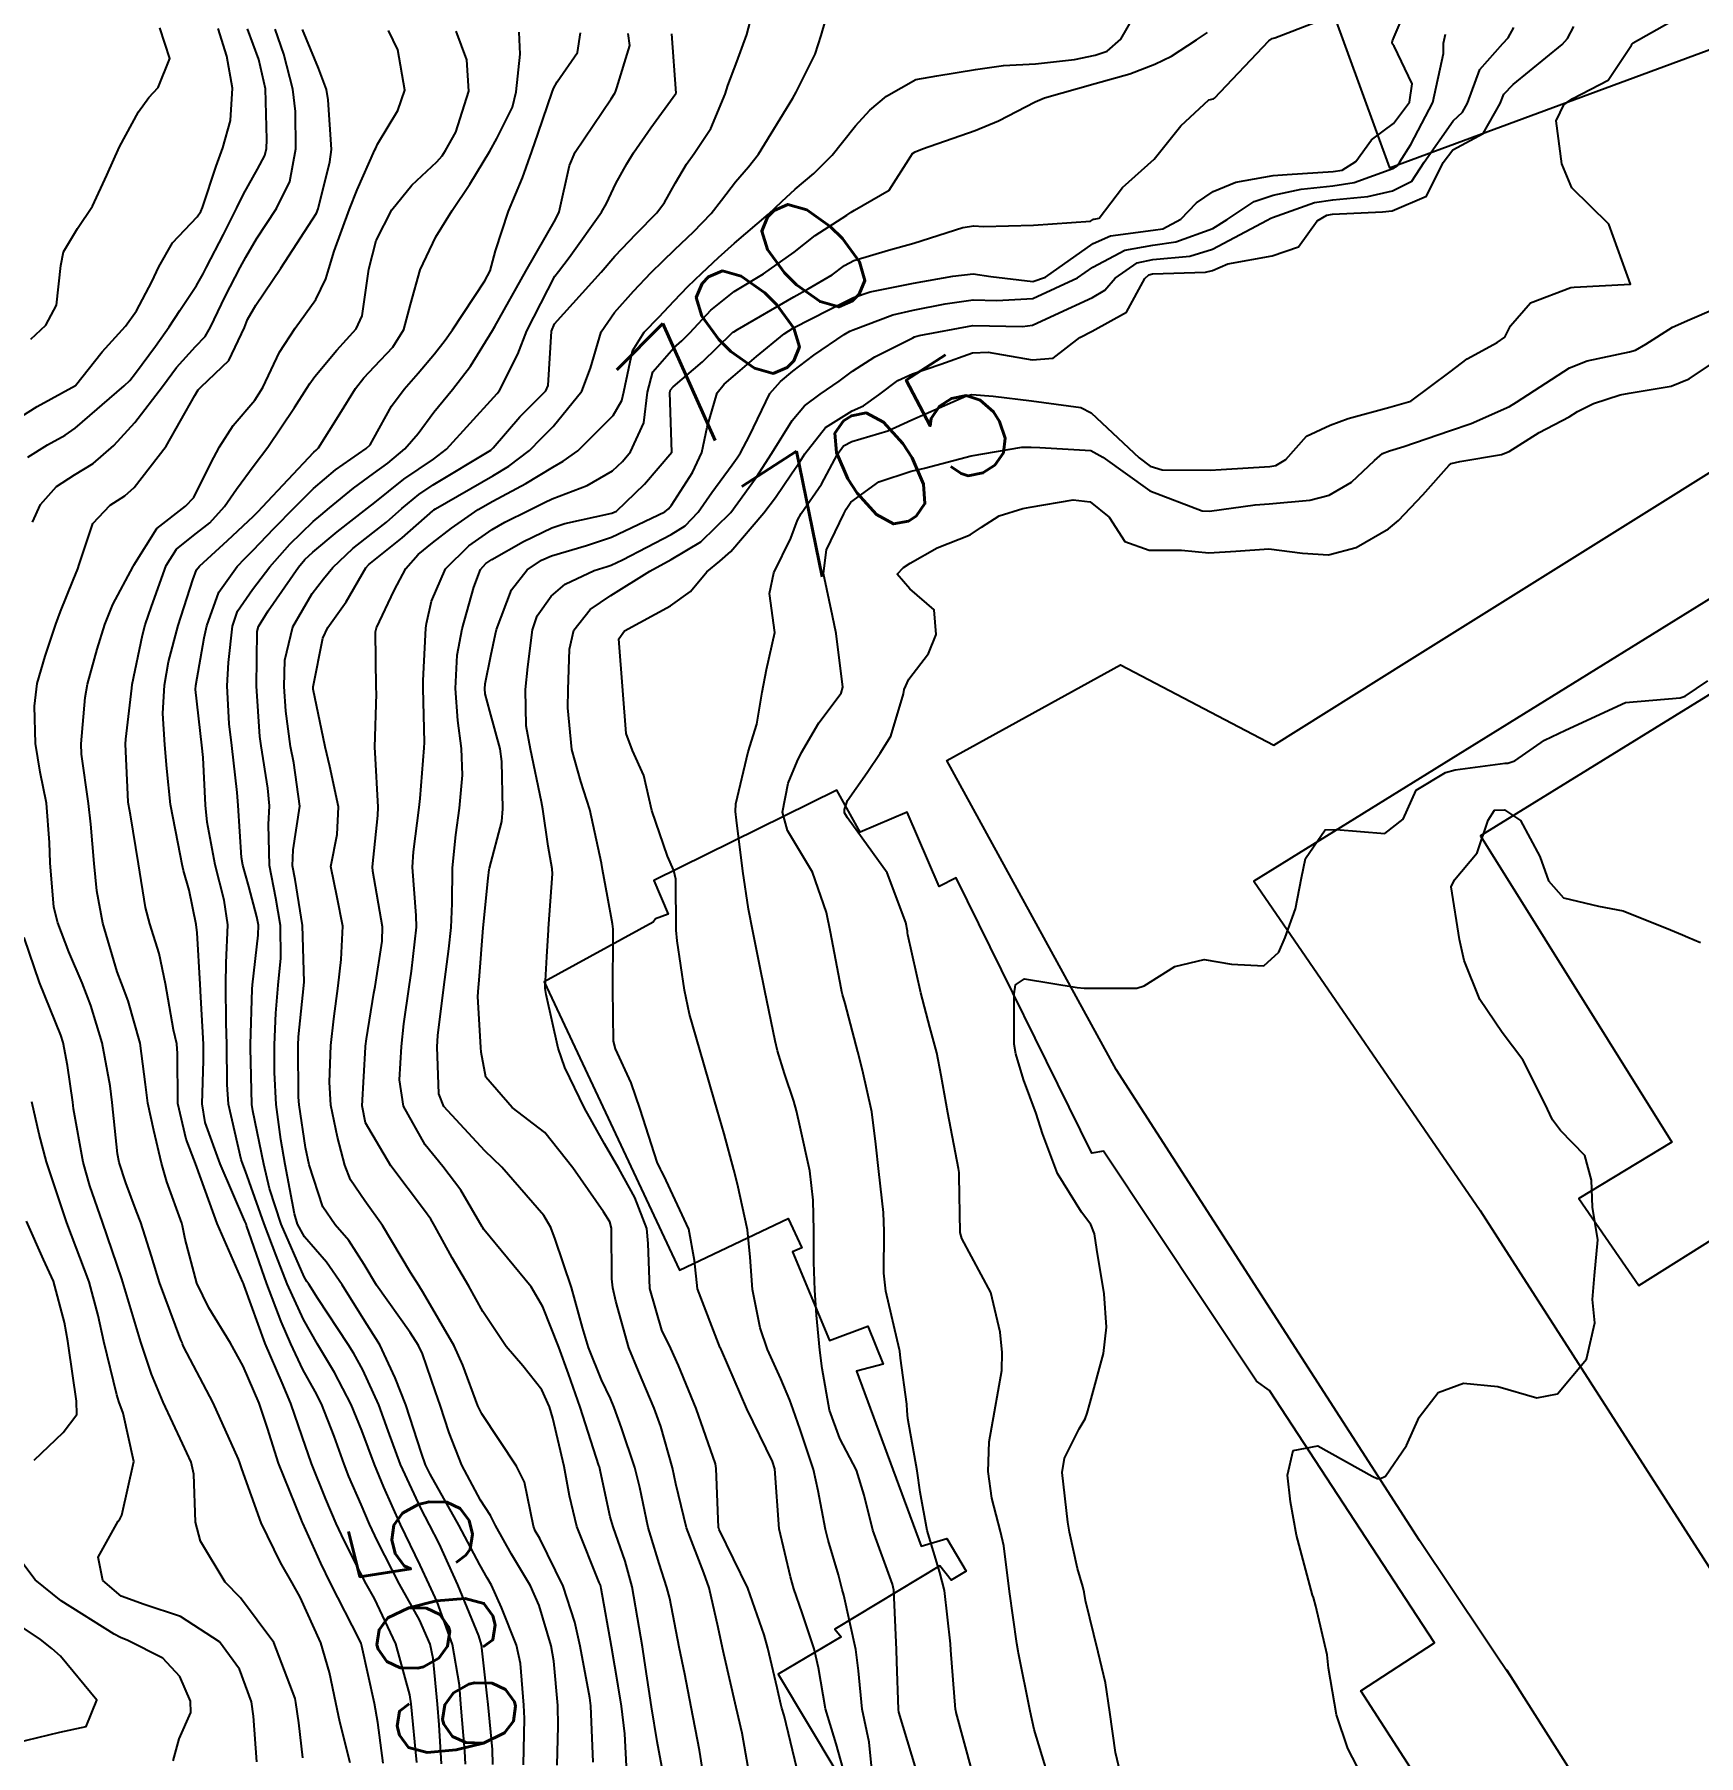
# Model space of a CAD drawing. Header units: metres. Extents: x 292545 to 299085, y 7450245 to 7463078.
# Drawn here: x 297174.5 to 297230.2, y 7453407.6 to 7453465.3 of the extents above; entities that cross this region are included whole.
import ezdxf
from ezdxf.enums import TextEntityAlignment as Align

# ---------------------------------------------------------------- set-up
doc = ezdxf.new("R2010")
doc.units = ezdxf.units.M
for name, color, linetype in [('Cotas', 45, 'Continuous'), ('Curvas de Nivel 1m', 11, 'Continuous'), ('Curvas de Nivel 5m', 15, 'Continuous'), ('Edificações', 30, 'Continuous'), ('Vias Primárias', 230, 'Continuous')]:
    doc.layers.add(name, color=color, linetype=linetype)
doc.styles.add('Style-STANDARD', font='STANDARD.shx')

msp = doc.modelspace()

# ---------------------------------------------------------------- linework, layer by layer
at = {"layer": 'Curvas de Nivel 1m', "flags": 128}
for points, elevation in [([(297191.961, 7453407.313), (297191.997, 7453408.629), (297191.982, 7453409.313), (297191.856, 7453410.796), (297191.762, 7453411.316), (297191.363, 7453412.661), (297191.072, 7453413.325), (297190.432, 7453414.383), (297189.901, 7453415.342), (297189.729, 7453415.678), (297189.401, 7453416.193), (297188.768, 7453417.356), (297188.348, 7453418.442), (297188.05, 7453419.364), (297187.896, 7453419.812), (297187.46, 7453421.086), (297187.328, 7453421.371), (297187.047, 7453421.796), (297185.917, 7453423.386), (297185.5, 7453424.074), (297184.991, 7453424.881), (297184.533, 7453425.405), (297184.12, 7453426.012), (297183.66, 7453427.418), (297183.541, 7453427.988), (297183.332, 7453429.422), (297183.311, 7453429.677), (297183.292, 7453431.423), (297183.308, 7453431.702), (297183.482, 7453433.421), (297183.492, 7453433.534), (297183.445, 7453435.422), (297183.19, 7453436.959), (297183.104, 7453437.418), (297183.125, 7453437.954), (297183.348, 7453439.415), (297183.147, 7453440.867), (297183.036, 7453441.42), (297182.887, 7453442.594), (297182.825, 7453443.423), (297182.849, 7453444.311), (297183.115, 7453445.42), (297183.764, 7453446.542), (297184.142, 7453447.033), (297184.45, 7453447.403), (297185.13, 7453448.049), (297185.791, 7453448.563), (297186.251, 7453448.93), (297186.765, 7453449.38), (297187.334, 7453449.848), (297187.811, 7453450.173), (297189.739, 7453451.341), (297189.824, 7453451.412), (297190.718, 7453452.447), (297191.585, 7453453.323), (297191.662, 7453453.505), (297191.777, 7453455.321), (297191.875, 7453455.559), (297193.436, 7453457.297), (297193.898, 7453457.825), (297194.607, 7453458.582), (297195.295, 7453459.276), (297195.561, 7453459.63), (297195.928, 7453460.285), (297196.295, 7453460.909), (297196.546, 7453461.264), (297197.107, 7453462.103), (297197.586, 7453463.254), (297197.677, 7453463.544), (297197.974, 7453464.333), (297198.312, 7453465.245), (297198.661, 7453466.582)], 697), ([(297193.172, 7453407.424), (297193.088, 7453409.302), (297193.06, 7453409.568), (297192.736, 7453411.306), (297192.555, 7453412.107), (297192.17, 7453413.312), (297191.389, 7453414.906), (297191.233, 7453415.164), (297191.172, 7453415.323), (297190.867, 7453416.788), (297190.606, 7453417.332), (297189.439, 7453419.075), (297189.313, 7453419.351), (297188.81, 7453420.703), (297188.513, 7453421.354), (297187.489, 7453423.122), (297187.331, 7453423.372), (297187.058, 7453423.813), (297186.114, 7453425.384), (297185.521, 7453426.203), (297185.044, 7453426.913), (297184.856, 7453427.4), (297184.609, 7453428.342), (297184.386, 7453429.408), (297184.339, 7453430.177), (297184.392, 7453431.408), (297184.489, 7453432.304), (297184.633, 7453433.405), (297184.735, 7453434.285), (297184.793, 7453435.403), (297184.598, 7453436.361), (297184.393, 7453437.403), (297184.595, 7453438.475), (297184.649, 7453439.4), (297184.356, 7453440.744), (297184.197, 7453441.405), (297183.8, 7453443.332), (297183.793, 7453443.409), (297184.115, 7453445.038), (297184.288, 7453445.405), (297184.901, 7453446.26), (297185.557, 7453447.392), (297185.657, 7453447.509), (297185.776, 7453447.602), (297186.771, 7453448.398), (297187.802, 7453449.304), (297187.837, 7453449.335), (297187.893, 7453449.369), (297189.814, 7453450.478), (297190.35, 7453450.8), (297191.033, 7453451.328), (297191.428, 7453451.723), (297191.831, 7453452.129), (297192.786, 7453453.306), (297193.079, 7453454.077), (297193.441, 7453455.296), (297193.879, 7453455.941), (297194.517, 7453456.653), (297195.113, 7453457.278), (297195.504, 7453457.667), (297195.901, 7453458.048), (297196.528, 7453458.643), (297197.118, 7453459.258), (297197.47, 7453459.704), (297197.929, 7453460.313), (297198.366, 7453460.815), (297198.702, 7453461.239), (297199.854, 7453463.114), (297199.912, 7453463.221), (297199.964, 7453463.315), (297200.604, 7453464.586), (297200.803, 7453465.212), (297201.068, 7453466.138)], 698), ([(297198.362, 7453407.239), (297198.161, 7453408.391), (297197.959, 7453409.244), (297197.54, 7453411.049), (297197.497, 7453411.248), (297197.353, 7453411.924), (297197.057, 7453413.253), (297196.876, 7453413.757), (297196.289, 7453415.261), (297195.932, 7453416.74), (297195.829, 7453417.266), (297195.434, 7453418.659), (297195.215, 7453419.273), (297194.682, 7453420.508), (297194.364, 7453421.286), (297193.928, 7453422.851), (297193.827, 7453423.295), (297193.799, 7453423.599), (297193.784, 7453425.296), (297193.728, 7453425.509), (297193.518, 7453425.839), (297192.494, 7453427.31), (297191.551, 7453428.501), (297190.458, 7453429.331), (297189.573, 7453430.345), (297189.42, 7453431.182), (297189.405, 7453431.343), (297189.307, 7453433.052), (297189.326, 7453433.344), (297189.352, 7453433.598), (297189.49, 7453435.342), (297189.65, 7453437.005), (297189.69, 7453437.302), (297189.701, 7453437.34), (297190.107, 7453438.905), (297190.141, 7453439.335), (297190.116, 7453440.918), (297190.052, 7453441.337), (297189.715, 7453442.597), (297189.555, 7453443.176), (297189.539, 7453443.343), (297189.552, 7453443.516), (297189.74, 7453444.448), (297189.897, 7453445.192), (297189.938, 7453445.338), (297190.436, 7453446.663), (297190.963, 7453447.328), (297191.445, 7453447.656), (297191.778, 7453447.801), (297192.943, 7453448.147), (297193.784, 7453448.429), (297195.571, 7453449.273), (297195.696, 7453449.369), (297195.796, 7453449.499), (297196.489, 7453450.587), (297196.809, 7453451.26), (297196.985, 7453452.105), (297197.323, 7453453.255), (297197.557, 7453453.543), (297197.851, 7453453.803), (297198.632, 7453454.468), (297199.558, 7453455.225), (297199.875, 7453455.427), (297201.061, 7453456.029), (297201.885, 7453456.442), (297202.444, 7453456.638), (297203.89, 7453456.926), (297205.206, 7453457.16), (297205.894, 7453457.239), (297206.478, 7453457.144), (297207.891, 7453456.985), (297208.31, 7453457.124), (297209.905, 7453458.259), (297210.489, 7453458.512), (297211.909, 7453458.697), (297212.238, 7453458.749), (297212.843, 7453459.071), (297213.37, 7453459.616), (297213.927, 7453459.999), (297214.68, 7453460.301), (297215.935, 7453460.525), (297216.395, 7453460.567), (297217.938, 7453460.663), (297218.237, 7453460.709), (297218.703, 7453461.002), (297219.224, 7453461.723), (297219.956, 7453462.269), (297220.499, 7453462.982), (297220.585, 7453463.596), (297219.982, 7453464.856), (297219.928, 7453464.926), (297219.912, 7453464.981), (297219.925, 7453465.039), (297219.986, 7453465.174), (297220.53, 7453466.45)], 702), ([(297194.281, 7453407.285), (297194.231, 7453408.364), (297194.115, 7453409.288), (297194.009, 7453409.969), (297193.778, 7453411.293), (297193.435, 7453413.236), (297193.424, 7453413.299), (297193.413, 7453413.339), (297193.374, 7453413.433), (297192.624, 7453415.308), (297192.378, 7453416.335), (297192.199, 7453417.312), (297191.821, 7453418.932), (297191.708, 7453419.317), (297191.449, 7453419.881), (297190.81, 7453420.683), (297190.252, 7453421.332), (297189.48, 7453422.506), (297189.005, 7453423.347), (297188.45, 7453424.303), (297187.873, 7453425.365), (297187.739, 7453425.59), (297187.518, 7453425.886), (297186.397, 7453427.381), (297185.554, 7453428.823), (297185.441, 7453429.392), (297185.543, 7453431.351), (297185.547, 7453431.391), (297185.585, 7453431.635), (297185.83, 7453433.158), (297185.868, 7453433.387), (297186.11, 7453434.901), (297186.116, 7453435.385), (297185.794, 7453437.246), (297185.783, 7453437.389), (297185.963, 7453439.103), (297185.97, 7453439.387), (297185.869, 7453441.221), (297185.863, 7453441.388), (297185.913, 7453443.196), (297185.91, 7453443.388), (297185.882, 7453445.257), (297185.917, 7453445.388), (297186.511, 7453446.637), (297186.895, 7453447.379), (297187.314, 7453447.84), (297187.786, 7453448.235), (297188.424, 7453448.73), (297189.318, 7453449.347), (297189.806, 7453449.625), (297190.915, 7453450.221), (297191.815, 7453450.772), (297192.163, 7453450.972), (297192.651, 7453451.308), (297193.835, 7453452.495), (297194.132, 7453452.995), (297194.192, 7453453.287), (297194.488, 7453454.66), (297194.871, 7453455.28), (297195.367, 7453455.786), (297195.884, 7453456.338), (297196.34, 7453456.814), (297196.803, 7453457.261), (297197.365, 7453457.789), (297197.903, 7453458.265), (297199.04, 7453459.233), (297199.483, 7453459.663), (297199.926, 7453460.075), (297200.552, 7453460.595), (297201.165, 7453461.208), (297201.511, 7453461.641), (297201.953, 7453462.197), (297202.434, 7453462.72), (297202.984, 7453463.19), (297203.969, 7453463.738), (297204.67, 7453463.87), (297205.972, 7453464.077), (297206.905, 7453464.209), (297207.974, 7453464.264), (297209.28, 7453464.415), (297209.978, 7453464.563), (297210.378, 7453464.697), (297210.832, 7453465.092), (297211.256, 7453465.825)], 699), ([(297196.823, 7453407.255), (297196.734, 7453407.823), (297196.453, 7453409.259), (297196.236, 7453410.359), (297196.052, 7453411.263), (297195.733, 7453412.901), (297195.638, 7453413.267), (297195.381, 7453414.072), (297195.097, 7453414.981), (297195.015, 7453415.276), (297194.736, 7453416.61), (297194.562, 7453417.283), (297194.116, 7453418.606), (297193.876, 7453419.294), (297193.747, 7453419.597), (297193.452, 7453420.211), (297193.013, 7453421.304), (297192.808, 7453421.971), (297192.447, 7453423.31), (297191.899, 7453424.926), (297191.749, 7453425.318), (297191.517, 7453425.713), (297190.113, 7453427.334), (297189.541, 7453427.884), (297188.173, 7453429.361), (297187.998, 7453429.794), (297187.951, 7453431.364), (297187.969, 7453431.747), (297188.166, 7453433.362), (297188.338, 7453434.644), (297188.411, 7453435.358), (297188.444, 7453436.161), (297188.456, 7453437.358), (297188.57, 7453438.456), (297188.7, 7453439.355), (297188.797, 7453440.457), (297188.764, 7453441.354), (297188.638, 7453442.282), (297188.562, 7453443.357), (297188.62, 7453444.477), (297188.782, 7453445.355), (297189.173, 7453446.754), (297189.399, 7453447.346), (297189.579, 7453447.54), (297189.778, 7453447.674), (297190.836, 7453448.281), (297191.787, 7453448.738), (297192.224, 7453448.88), (297193.792, 7453449.226), (297193.949, 7453449.298), (297194.891, 7453450.194), (297195.807, 7453451.27), (297195.74, 7453453.271), (297195.76, 7453453.355), (297195.846, 7453453.452), (297196.828, 7453454.291), (297197.816, 7453455.251), (297197.843, 7453455.281), (297197.873, 7453455.302), (297198.005, 7453455.379), (297199.885, 7453456.469), (297200.37, 7453456.733), (297201.17, 7453457.207), (297201.587, 7453457.512), (297201.898, 7453457.689), (297203.055, 7453458.035), (297203.904, 7453458.264), (297205.546, 7453458.792), (297205.91, 7453458.847), (297206.23, 7453458.827), (297207.91, 7453458.869), (297209.813, 7453459.002), (297209.913, 7453459.063), (297209.942, 7453459.07), (297210.108, 7453459.098), (297210.888, 7453460.131), (297211.943, 7453461.08), (297212.836, 7453462.19), (297213.775, 7453463.062), (297213.929, 7453463.095), (297213.963, 7453463.116), (297215.784, 7453465.033), (297215.9, 7453465.116), (297215.985, 7453465.136), (297217.344, 7453465.665)], 701), ([(297203.983, 7453407.173), (297203.404, 7453409.097), (297203.386, 7453409.179), (297203.339, 7453410.787), (297203.327, 7453411.18), (297203.228, 7453413.181), (297203.185, 7453413.372), (297202.53, 7453415.189), (297202.236, 7453416.36), (297201.981, 7453417.194), (297201.429, 7453418.253), (297201.076, 7453419.206), (297200.839, 7453420.592), (297200.756, 7453421.211), (297200.647, 7453422.385), (297200.591, 7453423.213), (297200.558, 7453424.153), (297200.556, 7453425.214), (297200.537, 7453426.229), (297200.422, 7453427.217), (297200.103, 7453428.673), (297199.978, 7453429.224), (297199.886, 7453429.546), (297199.575, 7453430.473), (297199.339, 7453431.232), (297199.256, 7453431.563), (297198.913, 7453433.237), (297198.734, 7453434.121), (297198.516, 7453435.237), (297198.371, 7453435.97), (297198.175, 7453437.242), (297197.97, 7453438.954), (297197.938, 7453439.246), (297197.94, 7453439.501), (297198.363, 7453441.24), (297198.643, 7453442.167), (297198.829, 7453443.233), (297198.974, 7453443.992), (297199.251, 7453445.228), (297199.071, 7453446.535), (297199.22, 7453447.228), (297199.785, 7453448.393), (297200.013, 7453448.995), (297200.136, 7453449.217), (297200.815, 7453450.203), (297201.347, 7453451.205), (297201.548, 7453451.481), (297201.827, 7453451.623), (297203.038, 7453451.981), (297203.835, 7453452.352), (297205.668, 7453453.153), (297205.802, 7453453.193), (297205.844, 7453453.198), (297206.559, 7453453.143), (297207.842, 7453452.99), (297209.494, 7453452.76), (297209.838, 7453452.582), (297211.448, 7453451.084), (297211.819, 7453450.804), (297212.216, 7453450.677), (297213.817, 7453450.663), (297214.189, 7453450.683), (297215.819, 7453450.791), (297216.025, 7453450.823), (297216.354, 7453451.025), (297217.045, 7453451.803), (297217.835, 7453452.177), (297218.446, 7453452.394), (297219.841, 7453452.77), (297220.544, 7453452.979), (297221.853, 7453453.959), (297222.42, 7453454.392), (297223.424, 7453454.944), (297223.69, 7453455.117), (297223.871, 7453455.497), (297224.541, 7453456.272), (297225.891, 7453456.784), (297226.008, 7453456.792), (297227.893, 7453456.89), (297227.165, 7453458.897), (297225.931, 7453460.112), (297225.598, 7453460.915), (297225.4, 7453462.361), (297225.671, 7453462.914), (297225.965, 7453463.112), (297227.148, 7453463.721), (297227.921, 7453464.891), (297227.942, 7453464.932), (297227.984, 7453464.965), (297229.206, 7453465.667)], 706), ([(297173.831, 7453452.342), (297174.561, 7453452.797), (297175.843, 7453453.497), (297176.73, 7453454.627), (297177.516, 7453455.485), (297177.878, 7453455.996), (297178.391, 7453456.972), (297178.633, 7453457.473), (297179.088, 7453458.281), (297179.91, 7453459.144), (297180.042, 7453459.328), (297180.097, 7453459.458), (297180.549, 7453460.838), (297180.778, 7453461.452), (297181.029, 7453462.373), (297181.094, 7453463.449), (297180.906, 7453464.523), (297180.616, 7453465.454)], 687), ([(297174.248, 7453451.097), (297174.908, 7453451.519), (297175.498, 7453451.842), (297175.829, 7453452.069), (297177.472, 7453453.486), (297177.66, 7453453.669), (297177.849, 7453453.914), (297178.514, 7453454.822), (297178.979, 7453455.469), (297179.337, 7453456.007), (297179.887, 7453456.846), (297180.115, 7453457.233), (297180.228, 7453457.457), (297180.799, 7453458.556), (297181.245, 7453459.447), (297181.464, 7453459.9), (297181.932, 7453460.737), (297182.177, 7453461.198), (297182.23, 7453461.436), (297182.242, 7453461.732), (297182.204, 7453463.436), (297181.978, 7453464.418), (297181.599, 7453465.444)], 688), ([(297174.341, 7453455.05), (297174.849, 7453455.52), (297175.207, 7453456.189), (297175.347, 7453457.515), (297175.436, 7453457.978), (297175.905, 7453458.751), (297176.408, 7453459.503), (297176.888, 7453460.536), (297177.319, 7453461.489), (297177.955, 7453462.665), (297178.294, 7453463.142), (297178.612, 7453463.474), (297179.001, 7453464.446), (297178.666, 7453465.473)], 686), ([(297174.398, 7453448.92), (297174.674, 7453449.521), (297175.203, 7453450.122), (297175.813, 7453450.51), (297176.431, 7453450.889), (297177.126, 7453451.497), (297177.831, 7453452.261), (297178.758, 7453453.471), (297179.219, 7453454.1), (297179.863, 7453454.801), (297180.181, 7453455.144), (297180.363, 7453455.455), (297180.856, 7453456.477), (297181.352, 7453457.445), (297181.539, 7453457.801), (297181.903, 7453458.407), (297182.565, 7453459.43), (297183.016, 7453460.334), (297183.222, 7453461.421), (297183.206, 7453462.672), (297183.116, 7453463.423), (297182.817, 7453464.59), (297182.52, 7453465.432)], 689), ([(297186.141, 7453407.382), (297185.956, 7453408.744), (297185.845, 7453409.385), (297185.429, 7453411.302), (297185.399, 7453411.389), (297185.345, 7453411.513), (297184.373, 7453413.405), (297184.048, 7453414.079), (297183.45, 7453415.419), (297183.433, 7453415.459), (297183.394, 7453415.548), (297182.633, 7453417.428), (297182.266, 7453418.596), (297181.993, 7453419.434), (297181.455, 7453420.677), (297181.032, 7453421.444), (297180.307, 7453422.625), (297179.908, 7453423.456), (297179.508, 7453424.928), (297179.426, 7453425.375), (297179.403, 7453425.462), (297178.9, 7453426.842), (297178.716, 7453427.472), (297178.465, 7453428.56), (297178.261, 7453429.48), (297178.188, 7453430.1), (297178.008, 7453431.484), (297177.604, 7453432.9), (297177.382, 7453433.492), (297177.241, 7453433.87), (297176.753, 7453435.499), (297176.561, 7453436.584), (297176.47, 7453437.502), (297176.354, 7453438.822), (297176.271, 7453439.504), (297176.045, 7453441.161), (297176.036, 7453441.507), (297176.164, 7453443.06), (297176.244, 7453443.505), (297176.567, 7453444.675), (297176.82, 7453445.499), (297177.087, 7453446.17), (297177.772, 7453447.441), (297177.796, 7453447.49), (297178.559, 7453448.711), (297179.518, 7453449.464), (297179.806, 7453449.755), (297180.37, 7453450.901), (297180.667, 7453451.452), (297181.121, 7453452.156), (297181.839, 7453453.014), (297182.109, 7453453.436), (297182.67, 7453454.619), (297183.199, 7453455.42), (297183.883, 7453456.381), (297184.225, 7453457.071), (297184.319, 7453457.406), (297184.497, 7453458.002), (297185.014, 7453459.399), (297185.265, 7453460.055), (297185.864, 7453461.391), (297185.89, 7453461.444), (297185.945, 7453461.581), (297186.629, 7453462.711), (297186.861, 7453463.381), (297186.636, 7453464.731), (297186.315, 7453465.387)], 691), ([(297187.266, 7453407.407), (297187.074, 7453409.372), (297187.029, 7453409.67), (297186.567, 7453411.378), (297185.851, 7453412.9), (297185.575, 7453413.388), (297185.377, 7453413.753), (297184.83, 7453414.841), (297184.572, 7453415.402), (297184.218, 7453416.224), (297183.741, 7453417.415), (297183.426, 7453418.32), (297183.052, 7453419.424), (297182.761, 7453420.115), (297182.19, 7453421.433), (297181.492, 7453423.369), (297181.465, 7453423.44), (297181.443, 7453423.491), (297180.587, 7453425.449), (297180.045, 7453426.937), (297179.857, 7453427.457), (297179.545, 7453428.278), (297179.265, 7453429.464), (297179.257, 7453431.142), (297179.235, 7453431.465), (297179.127, 7453431.93), (297178.85, 7453433.471), (297178.638, 7453434.49), (297178.327, 7453435.48), (297178.181, 7453436.025), (297177.945, 7453437.486), (297177.677, 7453439.125), (297177.615, 7453439.491), (297177.607, 7453439.568), (297177.519, 7453441.492), (297177.529, 7453441.667), (297177.722, 7453443.371), (297177.742, 7453443.49), (297178.087, 7453445.146), (297178.175, 7453445.484), (297178.385, 7453446.106), (297178.881, 7453447.473), (297179.225, 7453448.025), (297179.788, 7453448.476), (297180.342, 7453448.907), (297180.834, 7453449.45), (297181.226, 7453450.029), (297181.817, 7453450.839), (297182.278, 7453451.433), (297183.176, 7453452.76), (297183.585, 7453453.414), (297183.687, 7453453.57), (297183.849, 7453453.801), (297184.584, 7453454.681), (297185.236, 7453455.396), (297185.441, 7453455.83), (297185.655, 7453457.392), (297185.903, 7453458.349), (297186.432, 7453459.385), (297187.098, 7453460.206), (297187.937, 7453460.99), (297188.115, 7453461.192), (297188.227, 7453461.366), (297188.567, 7453461.978), (297189.01, 7453463.354), (297188.938, 7453464.396), (297188.586, 7453465.361)], 692), ([(297188.087, 7453407.362), (297188.012, 7453408.667), (297187.954, 7453409.364), (297187.81, 7453410.894), (297187.71, 7453411.366), (297187.355, 7453412.179), (297186.691, 7453413.377), (297185.953, 7453414.819), (297185.686, 7453415.387), (297185.399, 7453416.043), (297184.996, 7453416.984), (297184.832, 7453417.399), (297184.501, 7453418.33), (297184.072, 7453419.411), (297183.863, 7453419.83), (297183.454, 7453420.563), (297183.044, 7453421.424), (297182.73, 7453422.171), (297182.241, 7453423.433), (297181.566, 7453425.386), (297181.549, 7453425.44), (297181.514, 7453425.523), (297180.686, 7453427.448), (297180.182, 7453428.825), (297180.077, 7453429.455), (297180.128, 7453430.904), (297180.13, 7453431.455), (297180.041, 7453433.021), (297180.017, 7453433.456), (297179.91, 7453435.177), (297179.882, 7453435.458), (297179.644, 7453436.603), (297179.459, 7453437.271), (297179.417, 7453437.464), (297179.36, 7453437.761), (297179.024, 7453439.47), (297178.9, 7453440.677), (297178.836, 7453441.473), (297178.766, 7453442.526), (297178.818, 7453443.474), (297178.959, 7453444.247), (297179.279, 7453445.467), (297179.768, 7453446.99), (297179.897, 7453447.333), (297179.987, 7453447.458), (297180.926, 7453448.309), (297181.798, 7453449.127), (297181.955, 7453449.284), (297182.099, 7453449.436), (297183.822, 7453451.271), (297183.894, 7453451.338), (297183.97, 7453451.409), (297184.688, 7453452.548), (297185.217, 7453453.396), (297185.488, 7453453.754), (297185.854, 7453454.131), (297186.464, 7453454.784), (297186.832, 7453455.38), (297187.052, 7453456.207), (297187.381, 7453457.375), (297187.904, 7453458.475), (297188.447, 7453459.362), (297189.041, 7453460.239), (297189.712, 7453461.343), (297189.947, 7453461.771), (297190.471, 7453462.821), (297190.594, 7453463.334), (297190.724, 7453464.59), (297190.688, 7453465.333)], 693), ([(297188.897, 7453407.354), (297188.872, 7453407.789), (297188.744, 7453409.356), (297188.694, 7453409.992), (297188.456, 7453411.359), (297187.944, 7453412.784), (297187.683, 7453413.367), (297187.379, 7453414.015), (297186.723, 7453415.377), (297186.165, 7453416.623), (297185.846, 7453417.386), (297185.43, 7453418.517), (297185.067, 7453419.396), (297184.509, 7453420.46), (297183.945, 7453421.413), (297183.475, 7453422.233), (297182.924, 7453423.426), (297182.554, 7453424.377), (297182.157, 7453425.434), (297181.53, 7453427.197), (297181.442, 7453427.441), (297181.39, 7453427.587), (297180.965, 7453429.446), (297180.916, 7453430.1), (297180.903, 7453431.447), (297180.886, 7453432.155), (297180.874, 7453433.447), (297180.888, 7453434.18), (297180.935, 7453435.447), (297180.816, 7453436.273), (297180.516, 7453437.451), (297180.246, 7453438.882), (297180.193, 7453439.455), (297180.112, 7453441.043), (297180.073, 7453441.456), (297179.858, 7453443.322), (297179.866, 7453443.459), (297180.152, 7453445.051), (297180.238, 7453445.455), (297180.634, 7453446.581), (297181.248, 7453447.445), (297181.514, 7453447.706), (297181.781, 7453447.973), (297182.492, 7453448.73), (297183.177, 7453449.419), (297183.809, 7453450.049), (297184.542, 7453450.676), (297185.576, 7453451.392), (297185.701, 7453451.515), (297185.826, 7453451.738), (297186.417, 7453452.804), (297186.842, 7453453.38), (297187.311, 7453453.916), (297187.861, 7453454.558), (297188.22, 7453455.013), (297188.458, 7453455.361), (297189.547, 7453457.003), (297189.727, 7453457.342), (297189.9, 7453458.012), (297190.334, 7453459.336), (297190.807, 7453460.454), (297191.112, 7453461.328), (297191.324, 7453461.951), (297191.797, 7453463.322), (297191.84, 7453463.446), (297191.968, 7453463.66), (297192.641, 7453464.652), (297192.748, 7453465.309)], 694), ([(297190.836, 7453407.327), (297190.87, 7453408.879), (297190.85, 7453409.327), (297190.732, 7453410.724), (297190.602, 7453411.331), (297190.104, 7453412.596), (297189.763, 7453413.344), (297189.623, 7453413.594), (297189.38, 7453414.023), (297188.675, 7453415.357), (297187.713, 7453417.064), (297187.558, 7453417.369), (297187.419, 7453417.764), (297186.901, 7453419.375), (297186.544, 7453420.287), (297186.024, 7453421.384), (297185.476, 7453422.275), (297184.765, 7453423.401), (297184.246, 7453424.154), (297183.509, 7453425.005), (297183.272, 7453425.422), (297183.17, 7453425.77), (297182.865, 7453427.427), (297182.717, 7453428.256), (297182.561, 7453429.43), (297182.506, 7453430.499), (297182.502, 7453431.431), (297182.542, 7453432.487), (297182.628, 7453433.43), (297182.714, 7453434.331), (297182.704, 7453435.429), (297182.552, 7453436.336), (297182.34, 7453437.43), (297182.297, 7453438.807), (297182.332, 7453439.43), (297182.277, 7453440.019), (297182.054, 7453441.435), (297182.017, 7453441.746), (297181.897, 7453443.437), (297181.921, 7453445.267), (297181.969, 7453445.437), (297182.289, 7453445.963), (297183.306, 7453447.417), (297183.52, 7453447.671), (297183.781, 7453447.918), (297184.596, 7453448.597), (297185.613, 7453449.392), (297185.721, 7453449.473), (297185.804, 7453449.543), (297186.832, 7453450.361), (297187.82, 7453451.029), (297188.255, 7453451.364), (297189.841, 7453453.11), (297189.951, 7453453.23), (297190.035, 7453453.338), (297190.644, 7453454.549), (297190.945, 7453455.329), (297191.891, 7453457.159), (297192.004, 7453457.318), (297192.369, 7453457.785), (297193.451, 7453459.297), (297193.615, 7453459.597), (297193.927, 7453460.257), (297194.299, 7453460.925), (297194.517, 7453461.284), (297195.105, 7453462.125), (297195.936, 7453463.27), (297195.945, 7453463.288), (297195.804, 7453465.272)], 696), ([(297199.989, 7453407.22), (297199.566, 7453408.98), (297199.489, 7453409.228), (297199.456, 7453409.359), (297199.33, 7453409.908), (297199.017, 7453411.233), (297198.898, 7453411.686), (297198.344, 7453413.24), (297197.392, 7453415.207), (297197.372, 7453415.25), (297197.368, 7453415.275), (297197.291, 7453417.251), (297197.263, 7453417.404), (297196.612, 7453419.258), (297196.026, 7453420.696), (297195.764, 7453421.267), (297195.472, 7453421.882), (297195.065, 7453423.276), (297195.009, 7453424.778), (297194.962, 7453425.278), (297194.563, 7453426.325), (297194.032, 7453427.293), (297193.545, 7453428.116), (297192.878, 7453429.307), (297192.219, 7453430.671), (297191.997, 7453431.316), (297191.601, 7453433.117), (297191.558, 7453433.32), (297191.557, 7453433.367), (297191.619, 7453434.376), (297191.673, 7453435.279), (297191.676, 7453435.32), (297191.813, 7453437.156), (297191.802, 7453437.319), (297191.664, 7453438.085), (297191.482, 7453439.322), (297191.442, 7453439.566), (297191.067, 7453441.326), (297190.927, 7453442.112), (297190.903, 7453443.328), (297190.983, 7453444.079), (297191.133, 7453445.326), (297191.293, 7453445.79), (297191.764, 7453446.446), (297192.231, 7453446.853), (297193.204, 7453447.306), (297193.636, 7453447.44), (297193.775, 7453447.487), (297194.15, 7453447.667), (297195.785, 7453448.511), (297196.252, 7453448.801), (297196.689, 7453449.261), (297197.144, 7453449.916), (297197.817, 7453450.846), (297197.988, 7453451.08), (297198.097, 7453451.246), (297198.407, 7453451.82), (297199.083, 7453453.231), (297199.437, 7453453.638), (297199.854, 7453453.981), (297200.556, 7453454.519), (297201.566, 7453455.203), (297201.762, 7453455.314), (297201.875, 7453455.365), (297203.204, 7453455.863), (297203.881, 7453456.023), (297204.949, 7453456.23), (297205.885, 7453456.372), (297206.682, 7453456.345), (297207.886, 7453456.413), (297209.384, 7453457.108), (297209.897, 7453457.463), (297210.963, 7453458.029), (297211.904, 7453458.202), (297212.67, 7453458.308), (297213.91, 7453458.756), (297214.391, 7453459.053), (297215.3, 7453459.662), (297215.926, 7453459.875), (297216.873, 7453460.077), (297217.931, 7453460.185), (297218.645, 7453460.29), (297219.94, 7453460.767), (297220.076, 7453460.853), (297220.17, 7453460.987), (297220.536, 7453461.569), (297221.28, 7453462.97), (297221.633, 7453464.618), (297221.63, 7453464.964), (297221.694, 7453465.256)], 703), ([(297201.534, 7453407.198), (297201.305, 7453408.036), (297200.944, 7453409.206), (297200.707, 7453410.58), (297200.569, 7453411.212), (297200.163, 7453412.416), (297199.886, 7453413.222), (297199.774, 7453413.621), (297199.393, 7453415.23), (297199.248, 7453417.232), (297199.171, 7453417.478), (297198.308, 7453419.241), (297197.462, 7453421.205), (297197.445, 7453421.25), (297197.421, 7453421.293), (297196.658, 7453423.258), (297196.556, 7453424.206), (297196.367, 7453425.261), (297195.531, 7453427.056), (297195.46, 7453427.199), (297195.421, 7453427.272), (297195.308, 7453427.501), (297194.737, 7453429.282), (297194.446, 7453430.162), (297193.914, 7453431.295), (297193.846, 7453431.557), (297193.83, 7453433.297), (297193.843, 7453435.083), (297193.841, 7453435.297), (297193.82, 7453435.483), (297193.644, 7453436.395), (297193.481, 7453437.302), (297193.444, 7453437.514), (297193.06, 7453439.306), (297192.76, 7453440.242), (297192.452, 7453441.313), (297192.317, 7453442.714), (297192.327, 7453443.314), (297192.378, 7453444.679), (297192.519, 7453445.312), (297193.067, 7453446), (297193.765, 7453446.469), (297195.064, 7453447.281), (297195.777, 7453447.671), (297196.772, 7453448.271), (297197.773, 7453449.25), (297198.622, 7453450.426), (297199.152, 7453451.23), (297199.834, 7453452.333), (297200.24, 7453452.815), (297200.763, 7453453.211), (297201.407, 7453453.647), (297201.855, 7453453.98), (297202.592, 7453454.463), (297203.872, 7453455.101), (297203.925, 7453455.126), (297204.081, 7453455.177), (297205.877, 7453455.512), (297207.537, 7453455.473), (297207.877, 7453455.519), (297208.626, 7453455.864), (297209.886, 7453456.442), (297210.292, 7453456.693), (297210.642, 7453457.093), (297211.374, 7453457.609), (297211.899, 7453457.716), (297213.143, 7453457.825), (297213.903, 7453458.064), (297215.728, 7453459.033), (297215.848, 7453459.097), (297215.914, 7453459.127), (297217.315, 7453459.623), (297217.923, 7453459.71), (297219.097, 7453459.827), (297219.928, 7453460.012), (297220.569, 7453460.345), (297220.984, 7453460.974), (297221.957, 7453462.362), (297222.263, 7453462.654), (297222.431, 7453462.955), (297222.845, 7453464.081), (297223.618, 7453464.944), (297223.794, 7453465.134), (297223.991, 7453465.486)], 704), ([(297205.845, 7453407.152), (297205.322, 7453409.082), (297205.305, 7453409.16), (297205.302, 7453409.181), (297205.146, 7453411.162), (297205.133, 7453411.375), (297204.933, 7453413.164), (297204.774, 7453413.771), (297204.345, 7453415.17), (297204.119, 7453416.459), (297204.01, 7453417.174), (297203.7, 7453418.917), (297203.679, 7453419.178), (297203.67, 7453419.402), (297203.461, 7453420.946), (297203.431, 7453421.18), (297203.419, 7453421.225), (297202.964, 7453423.185), (297202.894, 7453423.783), (297202.909, 7453425.186), (297202.887, 7453425.818), (297202.732, 7453427.188), (297202.63, 7453428.105), (297202.497, 7453429.191), (297202.188, 7453430.583), (297202.028, 7453431.196), (297201.599, 7453432.811), (297201.52, 7453433.119), (297201.498, 7453433.202), (297201.476, 7453433.33), (297201.112, 7453435.205), (297200.983, 7453435.863), (297200.512, 7453437.211), (297199.674, 7453438.605), (297199.507, 7453439.223), (297199.693, 7453440.184), (297200.002, 7453440.915), (297200.141, 7453441.216), (297200.719, 7453442.204), (297201.47, 7453443.203), (297201.528, 7453443.4), (297201.306, 7453445.204), (297201.175, 7453445.79), (297200.88, 7453447.209), (297200.983, 7453448.005), (297201.556, 7453449.202), (297201.64, 7453449.357), (297201.799, 7453449.596), (297202.726, 7453450.274), (297203.815, 7453450.63), (297204.257, 7453450.733), (297205.823, 7453451.15), (297207.519, 7453451.44), (297207.826, 7453451.44), (297208.123, 7453451.422), (297209.825, 7453451.322), (297210.233, 7453451.096), (297211.806, 7453449.975), (297213.55, 7453449.309), (297213.796, 7453449.294), (297215.331, 7453449.506), (297215.801, 7453449.542), (297217.162, 7453449.657), (297217.805, 7453449.829), (297218.555, 7453450.259), (297219.318, 7453450.995), (297219.59, 7453451.227), (297219.826, 7453451.314), (297220.3, 7453451.456), (297221.833, 7453451.982), (297222.561, 7453452.227), (297223.841, 7453452.795), (297224.076, 7453452.937), (297225.855, 7453454.088), (297226.437, 7453454.325), (297227.86, 7453454.629), (297228.062, 7453454.687), (297228.404, 7453454.885), (297229.296, 7453455.451), (297229.876, 7453455.713), (297230.679, 7453456.06)], 707), ([(297208.351, 7453407.119), (297207.926, 7453408.511), (297207.798, 7453409.125), (297207.406, 7453411.066), (297207.392, 7453411.13), (297207.347, 7453411.387), (297207.101, 7453413.134), (297206.913, 7453414.662), (297206.807, 7453415.139), (297206.513, 7453416.252), (297206.396, 7453417.145), (297206.427, 7453418.146), (297206.598, 7453419.143), (297206.852, 7453420.534), (297206.864, 7453421.136), (297206.798, 7453421.809), (297206.477, 7453423.14), (297205.51, 7453424.947), (297205.459, 7453425.151), (297205.423, 7453427.043), (297205.419, 7453427.152), (297205.396, 7453427.291), (297205.04, 7453429.158), (297204.821, 7453430.407), (297204.668, 7453431.164), (297204.442, 7453432.018), (297204.142, 7453433.172), (297203.699, 7453435.112), (297203.694, 7453435.179), (297203.688, 7453435.234), (297203.636, 7453435.53), (297203.014, 7453437.186), (297201.68, 7453439.032), (297201.581, 7453439.201), (297201.577, 7453439.308), (297201.687, 7453439.608), (297202.341, 7453440.549), (297202.778, 7453441.189), (297203.129, 7453441.765), (297203.556, 7453443.182), (297203.58, 7453443.327), (297203.73, 7453443.674), (297204.39, 7453444.524), (297204.652, 7453445.167), (297204.588, 7453445.994), (297203.768, 7453446.696), (297203.34, 7453447.184), (297203.552, 7453447.405), (297203.777, 7453447.551), (297204.685, 7453448.07), (297205.786, 7453448.503), (297206.172, 7453448.763), (297206.76, 7453449.14), (297207.551, 7453449.378), (297207.797, 7453449.427), (297209.233, 7453449.677), (297209.8, 7453449.602), (297210.436, 7453449.094), (297210.965, 7453448.273), (297211.782, 7453447.99), (297212.865, 7453447.987), (297213.781, 7453447.902), (297214.685, 7453447.95), (297215.783, 7453448.028), (297216.918, 7453447.883), (297217.781, 7453447.833), (297218.706, 7453448.079), (297219.79, 7453448.701), (297220.122, 7453448.985), (297220.937, 7453449.841), (297221.821, 7453450.833), (297221.89, 7453450.891), (297222.184, 7453450.956), (297223.577, 7453451.191), (297223.826, 7453451.291), (297224.84, 7453451.932), (297225.838, 7453452.456), (297226.12, 7453452.627), (297226.652, 7453452.902), (297227.549, 7453453.19), (297227.846, 7453453.246), (297229.25, 7453453.475), (297229.851, 7453453.727), (297231.542, 7453454.845)], 708), ([(297210.813, 7453407.087), (297210.652, 7453407.74), (297210.467, 7453409.093), (297210.314, 7453410.077), (297210.077, 7453411.099), (297209.644, 7453412.83), (297209.604, 7453413.107), (297209.563, 7453413.295), (297209.381, 7453413.896), (297209.119, 7453415.113), (297209.056, 7453415.454), (297208.87, 7453417.115), (297208.942, 7453417.592), (297209.435, 7453418.579), (297209.634, 7453418.913), (297209.707, 7453419.106), (297209.803, 7453419.461), (297210.251, 7453421.098), (297210.352, 7453421.977), (297210.279, 7453423.098), (297210.033, 7453424.574), (297209.947, 7453425.103), (297209.831, 7453425.42), (297209.52, 7453425.829), (297208.71, 7453427.118), (297208.21, 7453428.467), (297208.003, 7453429.126), (297207.574, 7453430.275), (297207.313, 7453431.133), (297207.266, 7453431.453), (297207.259, 7453433.133), (297207.301, 7453433.44), (297207.61, 7453433.634), (297209.369, 7453433.35), (297209.606, 7453433.322), (297211.368, 7453433.322), (297211.608, 7453433.41), (297212.635, 7453434.052), (297213.621, 7453434.287), (297214.535, 7453434.135), (297215.619, 7453434.074), (297216.123, 7453434.527), (297216.328, 7453435.023), (297216.675, 7453435.987), (297216.883, 7453437.018), (297217.012, 7453437.663), (297217.669, 7453438.623), (297218.037, 7453438.639), (297219.668, 7453438.502), (297220.28, 7453438.981), (297220.712, 7453439.95), (297221.697, 7453440.548), (297222.021, 7453440.634), (297223.702, 7453440.856), (297223.782, 7453440.858), (297224.019, 7453440.937), (297225.008, 7453441.629), (297225.713, 7453441.96), (297227.723, 7453442.89), (297229.554, 7453443.042), (297229.725, 7453443.1), (297230.485, 7453443.614)], 709), ([(297183.456, 7453407.569), (297183.316, 7453408.736), (297183.22, 7453409.421), (297183.193, 7453409.552), (297182.481, 7453411.429), (297181.365, 7453412.915), (297180.846, 7453413.445), (297180.029, 7453414.811), (297179.863, 7453415.455), (297179.803, 7453417.062), (297179.708, 7453417.457), (297179.422, 7453418.081), (297178.773, 7453419.47), (297178.387, 7453420.411), (297178.027, 7453421.482), (297177.49, 7453423.262), (297177.422, 7453423.491), (297177.392, 7453423.593), (297176.74, 7453425.498), (297176.32, 7453426.707), (297176.095, 7453427.504), (297175.777, 7453429.29), (297175.747, 7453429.508), (297175.575, 7453430.74), (297175.428, 7453431.512), (297175.346, 7453431.753), (297174.632, 7453433.52), (297174.126, 7453435.027)], 689), ([(297181.915, 7453407.434), (297181.795, 7453408.958), (297181.731, 7453409.436), (297181.334, 7453410.536), (297180.664, 7453411.447), (297179.355, 7453412.291), (297178.144, 7453412.695), (297177.365, 7453412.975), (297176.755, 7453413.496), (297176.603, 7453414.276), (297177.271, 7453415.491), (297177.327, 7453415.558), (297177.395, 7453415.682), (297177.789, 7453417.484), (297177.437, 7453419.096), (297177.289, 7453419.492), (297177.224, 7453419.713), (297176.794, 7453421.497), (297176.604, 7453422.37), (297176.299, 7453423.502), (297175.549, 7453425.474), (297175.538, 7453425.51), (297175.514, 7453425.571), (297174.876, 7453427.517), (297174.629, 7453428.436), (297174.378, 7453429.522)], 688), ([(297174.455, 7453417.525), (297175.432, 7453418.456), (297175.881, 7453419.061), (297175.873, 7453419.506), (297175.611, 7453421.359), (297175.587, 7453421.509), (297175.472, 7453422.14), (297175.107, 7453423.514), (297174.771, 7453424.247), (297174.198, 7453425.523)], 687), ([(297179.115, 7453407.463), (297179.31, 7453408.199), (297179.698, 7453409.077), (297179.696, 7453409.456), (297179.331, 7453410.282), (297178.767, 7453410.899), (297177.597, 7453411.486), (297177.344, 7453411.588), (297177.137, 7453411.701), (297175.363, 7453412.817), (297174.487, 7453413.523), (297174.011, 7453414.162)], 687), ([(297173.84, 7453408.064), (297175.312, 7453408.419), (297176.199, 7453408.616), (297176.558, 7453409.498), (297175.338, 7453410.97), (297175.047, 7453411.222), (297174.667, 7453411.52), (297173.356, 7453412.409)], 686)]:
    msp.add_lwpolyline(points, dxfattribs=dict(at, elevation=elevation))
at = {"layer": 'Curvas de Nivel 5m', "flags": 128}
for points, elevation in [([(297185.031, 7453407.394), (297184.688, 7453408.771), (297184.561, 7453409.401), (297184.349, 7453410.421), (297184.058, 7453411.409), (297183.366, 7453412.943), (297183.091, 7453413.423), (297182.702, 7453414.105), (297182.059, 7453415.433), (297181.411, 7453417.241), (297181.339, 7453417.441), (297181.293, 7453417.563), (297180.451, 7453419.45), (297179.462, 7453421.337), (297179.421, 7453421.419), (297179.408, 7453421.461), (297179.37, 7453421.556), (297178.655, 7453423.473), (297178.385, 7453424.36), (297178.028, 7453425.482), (297177.885, 7453425.853), (297177.526, 7453426.814), (297177.305, 7453427.492), (297177.247, 7453427.784), (297177.073, 7453429.495), (297177.006, 7453430.058), (297176.739, 7453431.498), (297176.357, 7453432.747), (297176.061, 7453433.506), (297175.623, 7453434.547), (297175.248, 7453435.514), (297175.12, 7453436.034), (297174.989, 7453437.517), (297174.974, 7453438.206), (297174.867, 7453439.518), (297174.657, 7453440.557), (297174.5, 7453441.522), (297174.47, 7453442.767), (297174.562, 7453443.522), (297174.821, 7453444.435), (297175.185, 7453445.516), (297175.337, 7453445.934), (297175.768, 7453446.984), (297175.919, 7453447.361), (297175.968, 7453447.508), (297176.421, 7453448.876), (297177.001, 7453449.498), (297177.49, 7453449.809), (297177.809, 7453450.084), (297178.871, 7453451.474), (297179.84, 7453453.16), (297179.947, 7453453.354), (297180.049, 7453453.458), (297180.969, 7453454.336), (297181.494, 7453455.444), (297181.604, 7453455.714), (297181.88, 7453456.191), (297182.714, 7453457.428), (297183.912, 7453459.273), (297183.964, 7453459.409), (297184.359, 7453460.983), (297184.411, 7453461.405), (297184.301, 7453463.065), (297184.245, 7453463.407), (297183.974, 7453464.122), (297183.441, 7453465.418)], 690), ([(297189.814, 7453407.342), (297189.804, 7453407.839), (297189.652, 7453409.345), (297189.621, 7453409.64), (297189.429, 7453411.349), (297189.347, 7453411.649), (297188.644, 7453413.357), (297188.011, 7453414.739), (297187.691, 7453415.367), (297187.398, 7453415.919), (297186.716, 7453417.377), (297186.304, 7453418.507), (297185.998, 7453419.384), (297185.454, 7453420.548), (297185.158, 7453421.093), (297184.972, 7453421.397), (297183.956, 7453422.943), (297183.65, 7453423.418), (297183.586, 7453423.51), (297183.495, 7453423.661), (297182.731, 7453425.428), (297182.338, 7453426.618), (297182.147, 7453427.434), (297181.774, 7453429.224), (297181.746, 7453429.438), (297181.696, 7453431.325), (297181.695, 7453431.439), (297181.755, 7453433.294), (297181.769, 7453433.438), (297181.961, 7453435.103), (297181.966, 7453435.437), (297181.916, 7453435.716), (297181.646, 7453436.729), (297181.443, 7453437.442), (297181.4, 7453437.7), (297181.291, 7453439.444), (297181.252, 7453439.88), (297181.07, 7453441.446), (297180.981, 7453442.176), (297180.913, 7453443.448), (297180.959, 7453444.224), (297181.099, 7453445.447), (297181.262, 7453445.941), (297181.765, 7453446.674), (297182.35, 7453447.431), (297183.013, 7453448.193), (297183.796, 7453448.944), (297184.049, 7453449.157), (297184.345, 7453449.405), (297185.144, 7453450.063), (297185.815, 7453450.555), (297186.298, 7453450.905), (297186.869, 7453451.38), (297187.306, 7453451.898), (297187.835, 7453452.607), (297188.464, 7453453.361), (297189.058, 7453454.149), (297189.798, 7453455.341), (297189.874, 7453455.473), (297190.914, 7453457.33), (297191.91, 7453459.059), (297192.026, 7453459.318), (297192.381, 7453460.869), (297192.568, 7453461.311), (297193.769, 7453463.101), (297193.897, 7453463.291), (297193.92, 7453463.335), (297193.965, 7453463.462), (297194.392, 7453464.88), (297194.341, 7453465.287)], 695), ([(297195.463, 7453407.268), (297195.306, 7453408.114), (297195.117, 7453409.273), (297194.888, 7453410.827), (297194.815, 7453411.278), (297194.708, 7453411.924), (297194.472, 7453413.284), (297194.238, 7453414.144), (297193.836, 7453415.293), (297193.737, 7453415.636), (297193.411, 7453417.135), (297193.376, 7453417.3), (297193.361, 7453417.353), (297192.733, 7453419.307), (297192.348, 7453420.417), (297192.019, 7453421.314), (297191.483, 7453422.663), (297191.094, 7453423.324), (297189.512, 7453425.246), (297189.473, 7453425.301), (297189.451, 7453425.341), (297188.742, 7453426.568), (297188.137, 7453427.361), (297187.544, 7453428.085), (297186.822, 7453429.377), (297186.692, 7453430.258), (297186.757, 7453431.378), (297186.833, 7453432.135), (297187.014, 7453433.376), (297187.092, 7453433.894), (297187.26, 7453435.374), (297187.249, 7453435.761), (297187.126, 7453437.375), (297187.15, 7453437.885), (297187.347, 7453439.373), (297187.378, 7453439.681), (297187.514, 7453441.372), (297187.522, 7453441.555), (297187.476, 7453443.372), (297187.474, 7453443.625), (297187.563, 7453445.372), (297187.59, 7453445.537), (297187.762, 7453446.284), (297188.229, 7453447.363), (297189.005, 7453448.131), (297189.793, 7453448.678), (297190.209, 7453448.923), (297191.029, 7453449.328), (297191.535, 7453449.585), (297191.799, 7453449.708), (297192.966, 7453450.148), (297193.813, 7453450.648), (297194.149, 7453450.956), (297194.42, 7453451.284), (297194.861, 7453452.251), (297194.989, 7453453.279), (297195.168, 7453453.962), (297195.865, 7453454.758), (297196.142, 7453454.994), (297196.405, 7453455.265), (297197.113, 7453456.025), (297197.887, 7453456.645), (297198.87, 7453457.235), (297199.9, 7453457.961), (297200.598, 7453458.521), (297201.658, 7453459.203), (297201.81, 7453459.306), (297201.915, 7453459.368), (297203.077, 7453460.038), (297203.804, 7453461.181), (297203.86, 7453461.265), (297203.944, 7453461.324), (297204.196, 7453461.427), (297205.952, 7453462.031), (297206.742, 7453462.355), (297207.962, 7453462.991), (297208.282, 7453463.125), (297209.968, 7453463.61), (297211.128, 7453463.931), (297211.975, 7453464.26), (297212.529, 7453464.522), (297213.37, 7453465.066), (297213.737, 7453465.312)], 700), ([(297202.492, 7453407.188), (297202.403, 7453408.092), (297202.168, 7453409.192), (297202.054, 7453410.474), (297201.966, 7453411.194), (297201.561, 7453413.007), (297201.509, 7453413.199), (297201.378, 7453413.686), (297201.034, 7453414.85), (297200.941, 7453415.207), (297200.696, 7453416.501), (297200.548, 7453417.213), (297200.095, 7453418.558), (297199.859, 7453419.224), (297199.757, 7453419.536), (297199.453, 7453420.252), (297199.004, 7453421.235), (297198.759, 7453421.952), (297198.504, 7453423.24), (297198.419, 7453424.321), (297198.334, 7453425.242), (297198.003, 7453426.771), (297197.881, 7453427.247), (297197.551, 7453428.446), (297197.318, 7453429.252), (297197.215, 7453429.605), (297196.737, 7453431.258), (297196.397, 7453432.46), (297196.226, 7453433.264), (297195.983, 7453434.911), (297195.952, 7453435.267), (297195.936, 7453436.981), (297195.871, 7453437.268), (297195.66, 7453437.746), (297195.134, 7453439.278), (297194.86, 7453440.448), (297194.486, 7453441.288), (297194.27, 7453441.853), (297194.157, 7453443.293), (297194.029, 7453445.016), (297194.222, 7453445.293), (297195.761, 7453446.127), (297196.428, 7453446.602), (297196.976, 7453447.258), (297197.412, 7453447.618), (297197.78, 7453447.94), (297198.883, 7453449.234), (297199.276, 7453449.753), (297199.813, 7453450.538), (297200.087, 7453450.95), (297200.252, 7453451.216), (297200.95, 7453452.09), (297201.837, 7453452.647), (297202.214, 7453452.821), (297202.729, 7453453.191), (297203.366, 7453453.669), (297203.854, 7453453.895), (297204.811, 7453454.213), (297205.864, 7453454.589), (297206.389, 7453454.621), (297207.861, 7453454.361), (297208.569, 7453454.412), (297209.461, 7453455.106), (297209.875, 7453455.318), (297211.019, 7453455.951), (297211.631, 7453457.083), (297211.767, 7453457.209), (297211.894, 7453457.234), (297213.661, 7453457.297), (297213.896, 7453457.353), (297214.418, 7453457.572), (297215.901, 7453457.837), (297216.78, 7453458.145), (297217.407, 7453459.015), (297217.723, 7453459.205), (297217.916, 7453459.234), (297219.594, 7453459.317), (297219.918, 7453459.352), (297221.061, 7453459.838), (297221.624, 7453460.965), (297221.947, 7453461.391), (297222.964, 7453461.939), (297223.53, 7453462.944), (297223.657, 7453463.252), (297223.969, 7453463.579), (297225.604, 7453464.916), (297225.778, 7453465.121), (297225.992, 7453465.518)], 705), ([(297218.888, 7453406.994), (297218.43, 7453407.874), (297218.046, 7453409.003), (297217.784, 7453410.56), (297217.734, 7453411.006), (297217.359, 7453412.64), (297217.277, 7453412.927), (297217.25, 7453413.012), (297217.199, 7453413.179), (297216.713, 7453415.02), (297216.516, 7453416.135), (297216.41, 7453417.025), (297216.595, 7453417.853), (297217.428, 7453418.011), (297219.246, 7453416.992), (297219.412, 7453416.91), (297219.503, 7453416.898), (297219.696, 7453416.987), (297220.393, 7453418.016), (297220.822, 7453418.969), (297221.451, 7453419.795), (297222.299, 7453420.107), (297223.453, 7453419.995), (297224.758, 7453419.618), (297225.451, 7453419.753), (297226.417, 7453420.906), (297226.694, 7453422.121), (297226.619, 7453422.903), (297226.684, 7453423.713), (297226.798, 7453424.901), (297226.621, 7453426), (297226.588, 7453426.904), (297226.363, 7453427.73), (297225.549, 7453428.567), (297225.278, 7453428.923), (297225.02, 7453429.466), (297224.283, 7453430.933), (297223.592, 7453431.84), (297222.843, 7453432.948), (297222.321, 7453434.254), (297222.169, 7453434.955), (297221.884, 7453436.724), (297222.004, 7453436.956), (297222.754, 7453437.857), (297223.13, 7453438.945), (297223.339, 7453439.283), (297223.678, 7453439.297), (297224.208, 7453438.935), (297224.854, 7453437.735), (297225.149, 7453436.925), (297225.647, 7453436.351), (297226.816, 7453436.074), (297227.643, 7453435.917), (297229.231, 7453435.28), (297229.635, 7453435.109), (297229.806, 7453435.039), (297230.238, 7453434.861)], 710)]:
    msp.add_lwpolyline(points, dxfattribs=dict(at, elevation=elevation))
at = {"layer": 'Edificações'}
for points in [[(297243.786, 7453484.149), (297237.009, 7453481.466), (297225.722, 7453477.406), (297215.391, 7453473.843), (297217.467, 7453467.256), (297219.825, 7453460.782), (297242.208, 7453469.061), (297247.352, 7453470.972), (297245.056, 7453477.244), (297246.012, 7453477.626)], [(297241.011, 7453449.612), (297222.87, 7453438.431), (297229.28, 7453428.169), (297226.165, 7453426.284), (297228.175, 7453423.377), (297231.079, 7453425.201), (297231.583, 7453424.411), (297250.35, 7453435.834)]]:
    msp.add_lwpolyline(points, close=True, dxfattribs=at)
msp.add_lwpolyline([(297224.299, 7453401.381), (297218.867, 7453409.801), (297221.334, 7453411.409), (297215.81, 7453419.857), (297215.376, 7453420.167), (297210.253, 7453427.868), (297209.865, 7453427.806), (297205.32, 7453437.024), (297204.755, 7453436.732), (297203.68, 7453439.215), (297202.101, 7453438.554), (297201.321, 7453439.955), (297195.195, 7453436.934), (297195.682, 7453435.805), (297195.253, 7453435.649), (297195.175, 7453435.532), (297191.529, 7453433.54), (297196.057, 7453423.887), (297199.7, 7453425.618), (297200.153, 7453424.635), (297199.838, 7453424.497), (297201.078, 7453421.528), (297202.36, 7453422.016), (297202.872, 7453420.738), (297201.986, 7453420.502), (297204.145, 7453414.65), (297205.011, 7453414.909), (297205.654, 7453413.81), (297205.149, 7453413.509), (297204.776, 7453413.994), (297201.262, 7453411.876), (297201.472, 7453411.618), (297199.363, 7453410.36), (297201.321, 7453407.089)], dxfattribs=at)
at = {"layer": 'Vias Primárias', "elevation": 712.844}
msp.add_lwpolyline([(297261.067, 7453353.367), (297256.166, 7453360.755), (297248.638, 7453372.503), (297240.171, 7453385.094), (297232.128, 7453397.527), (297233.907, 7453398.538), (297231.007, 7453402.962), (297229.231, 7453401.863), (297223.749, 7453410.495), (297224.117, 7453409.916), (297220.824, 7453414.833), (297217.742, 7453419.634), (297210.671, 7453430.601), (297205.007, 7453440.953), (297210.819, 7453444.155), (297215.951, 7453441.465), (297220.405, 7453444.251), (297238.742, 7453455.713), (297257.692, 7453466.052), (297262.942, 7453468.985)], dxfattribs=at)
at = {"layer": 'Vias Primárias', "elevation": 708.576}
msp.add_lwpolyline([(297264.033, 7453466.924), (297250.732, 7453459.076), (297234.978, 7453449.101), (297215.282, 7453436.905), (297222.859, 7453425.888), (297230.904, 7453413.353), (297239.787, 7453400.277), (297241.719, 7453397.436, 0.298026), (297249.758, 7453396.223), (297261.702, 7453403.629), (297270.301, 7453409.287)], format="xyb", dxfattribs=at)

# ---------------------------------------------------------------- texts
at = {"layer": 'Cotas', "style": 'Style-STANDARD'}
for s, rotation, p in [('700', 45.39907, (297198.347, 7453455.621, 700)), ('705', 32.89974, (297202.769, 7453450.726, 705)), ('695', 104.05154, (297187.87, 7453411.836, 695))]:
    msp.add_text(s, height=4, rotation=rotation, dxfattribs=at).set_placement(p, align=Align.MIDDLE_CENTER)

doc.saveas('drawing.dxf')
